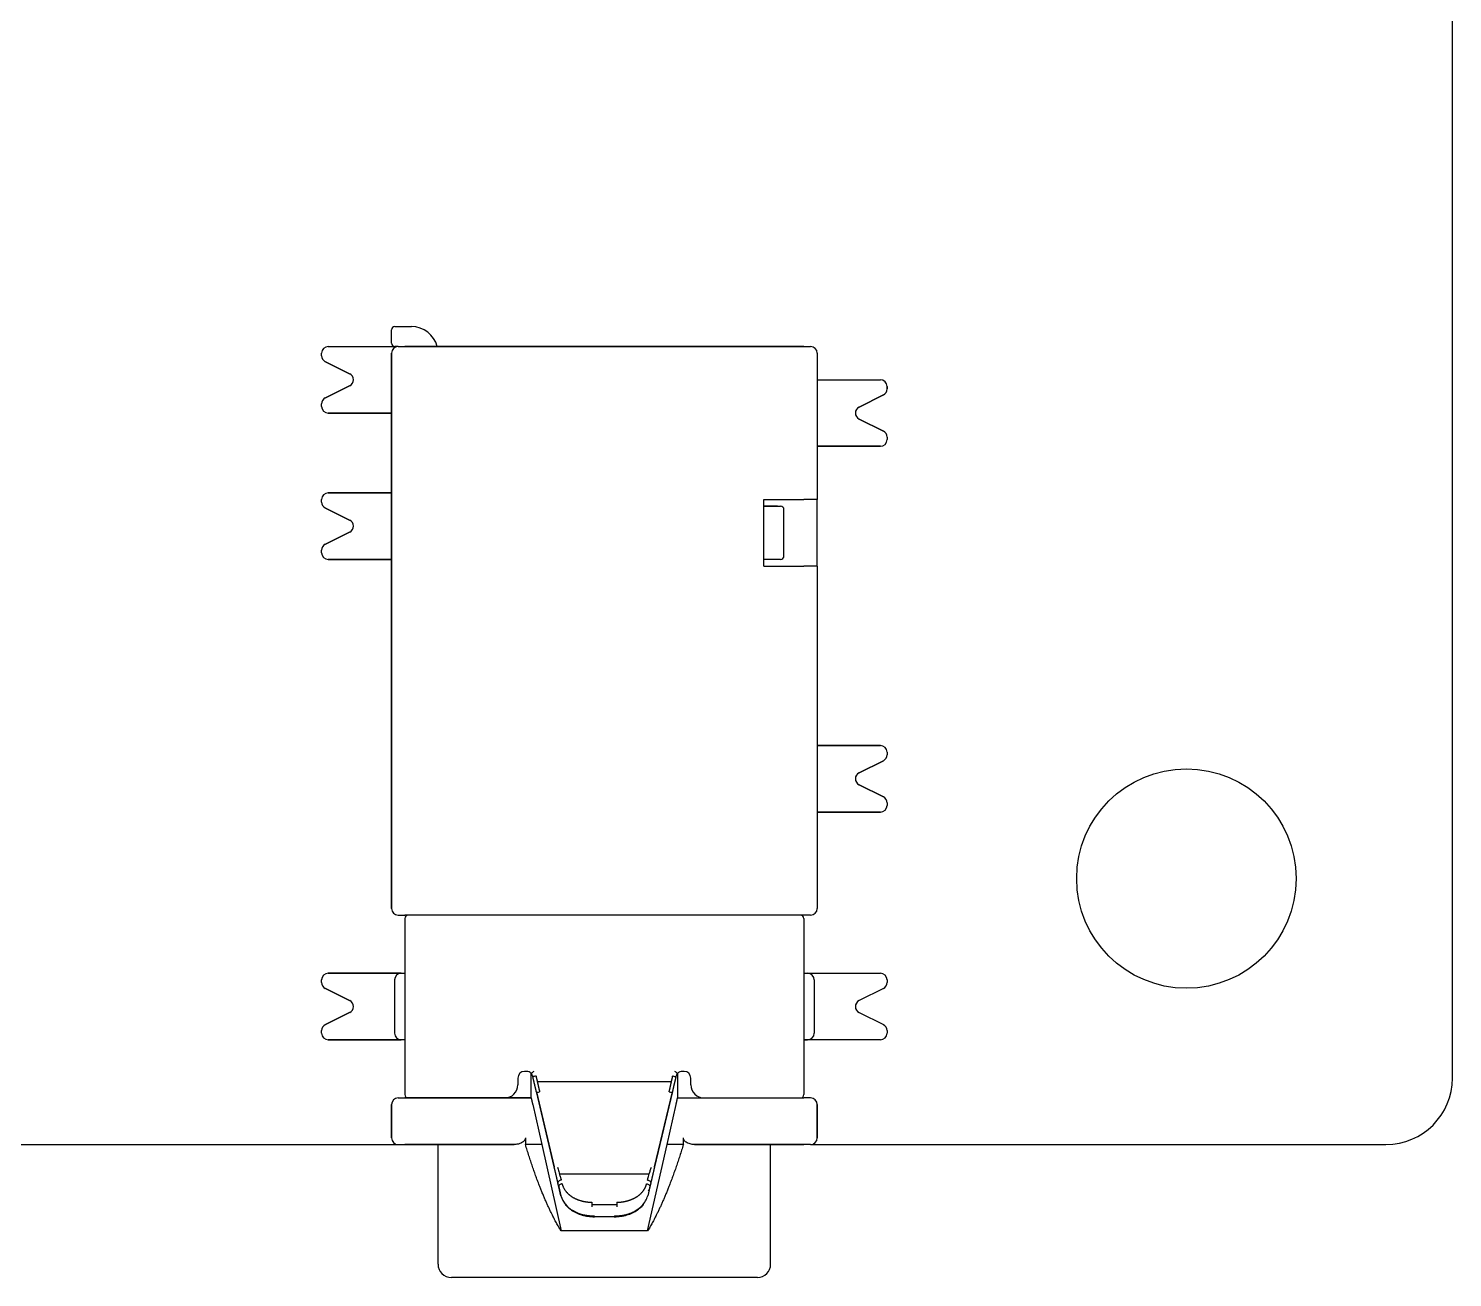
# Model space of a CAD drawing. Header units: millimetres. Extents: x 413 to 674, y 406 to 509.
# Drawn here: x 473.66 to 495.07, y 443.63 to 462.42 of the extents above; entities that cross this region are included whole.
import ezdxf

# ---------------------------------------------------------------- set-up
doc = ezdxf.new("R2010")
doc.units = ezdxf.units.MM

msp = doc.modelspace()

# ---------------------------------------------------------------- linework, layer by layer
for p, q in [((495.065, 446.635), (495.065, 464.743)), ((479.164, 457.935), (479.314, 457.935)), ((479.314, 457.935), (479.414, 457.935)), ((479.114, 457.685), (479.114, 457.885)), ((478.064, 457.497), (478.064, 457.535)), ((478.064, 457.497), (478.064, 457.535)), ((478.164, 457.635), (479.164, 457.635)), ((478.164, 457.635), (479.164, 457.635)), ((479.114, 457.535), (479.114, 449.185)), ((479.114, 449.185), (479.114, 457.535)), ((479.214, 457.635), (479.164, 457.635)), ((479.214, 457.635), (479.314, 457.635)), ((485.314, 457.635), (479.314, 457.635)), ((479.314, 457.635), (485.314, 457.635)), ((485.314, 457.635), (485.414, 457.635)), ((485.514, 457.535), (485.514, 455.335)), ((485.514, 457.535), (485.514, 455.335)), ((478.12, 457.407), (478.485, 457.224)), ((478.485, 457.224), (478.12, 457.407)), ((485.514, 457.135), (486.464, 457.135)), ((485.514, 457.135), (486.464, 457.135)), ((478.485, 457.045), (478.12, 456.863)), ((478.12, 456.863), (478.485, 457.045)), ((486.143, 456.724), (486.509, 456.907)), ((486.509, 456.907), (486.143, 456.724)), ((486.564, 456.997), (486.564, 457.035)), ((486.564, 457.035), (486.564, 456.997)), ((478.064, 456.735), (478.064, 456.773)), ((478.064, 456.735), (478.064, 456.773)), ((478.164, 456.635), (479.114, 456.635)), ((479.114, 456.635), (478.164, 456.635)), ((486.509, 456.363), (486.143, 456.545)), ((486.143, 456.545), (486.509, 456.363)), ((486.564, 456.273), (486.564, 456.235)), ((485.514, 456.135), (486.464, 456.135)), ((486.464, 456.135), (485.514, 456.135)), ((479.114, 455.435), (478.164, 455.435)), ((478.164, 455.435), (479.114, 455.435)), ((478.064, 455.297), (478.064, 455.335)), ((478.064, 455.297), (478.064, 455.335)), ((478.12, 455.207), (478.485, 455.024)), ((478.485, 455.024), (478.12, 455.207)), ((484.714, 455.335), (485.314, 455.335)), ((484.714, 454.335), (484.714, 455.335)), ((484.916, 455.235), (484.714, 455.235)), ((484.714, 455.235), (484.916, 455.235)), ((484.916, 455.235), (484.964, 455.235)), ((485.014, 454.485), (485.014, 455.185)), ((485.014, 454.485), (485.014, 455.185)), ((485.514, 455.335), (485.314, 455.335)), ((485.514, 454.335), (485.514, 455.335)), ((478.485, 454.845), (478.12, 454.663)), ((478.12, 454.663), (478.485, 454.845)), ((478.064, 454.535), (478.064, 454.573)), ((478.064, 454.535), (478.064, 454.573)), ((478.164, 454.435), (479.114, 454.435)), ((479.114, 454.435), (478.164, 454.435)), ((484.916, 454.435), (484.714, 454.435)), ((484.916, 454.435), (484.714, 454.435)), ((484.714, 454.335), (485.314, 454.335)), ((484.964, 454.435), (484.916, 454.435)), ((485.514, 454.335), (485.314, 454.335)), ((485.514, 454.335), (485.514, 449.185)), ((486.464, 451.635), (485.514, 451.635)), ((485.514, 451.635), (486.464, 451.635)), ((486.564, 451.535), (486.564, 451.497)), ((486.564, 451.535), (486.564, 451.497)), ((486.143, 451.224), (486.509, 451.407)), ((486.509, 451.407), (486.143, 451.224)), ((486.509, 450.863), (486.143, 451.045)), ((486.143, 451.045), (486.509, 450.863)), ((486.564, 450.773), (486.564, 450.735)), ((486.564, 450.773), (486.564, 450.735)), ((485.514, 450.635), (486.464, 450.635)), ((486.464, 450.635), (485.514, 450.635)), ((479.214, 449.085), (479.314, 449.085)), ((485.314, 449.085), (479.314, 449.085)), ((485.314, 449.085), (479.314, 449.085)), ((479.314, 449.035), (479.314, 446.385)), ((479.314, 449.035), (479.314, 446.385)), ((485.414, 449.085), (485.314, 449.085)), ((485.314, 449.035), (485.314, 446.385)), ((478.064, 448.072), (478.064, 448.11)), ((478.064, 448.072), (478.064, 448.11)), ((479.26, 448.21), (478.164, 448.21)), ((478.164, 448.21), (479.26, 448.21)), ((479.16, 448.11), (479.16, 447.31)), ((479.26, 448.21), (479.314, 448.21)), ((485.314, 448.21), (485.369, 448.21)), ((485.314, 448.21), (485.369, 448.21)), ((485.369, 448.21), (486.464, 448.21)), ((485.369, 448.21), (486.464, 448.21)), ((485.469, 448.11), (485.469, 447.31)), ((486.564, 448.11), (486.564, 448.072)), ((478.12, 447.982), (478.485, 447.799)), ((478.485, 447.799), (478.12, 447.982)), ((486.509, 447.982), (486.143, 447.799)), ((486.509, 447.982), (486.143, 447.799)), ((478.485, 447.62), (478.12, 447.438)), ((478.12, 447.438), (478.485, 447.62)), ((486.143, 447.62), (486.509, 447.438)), ((486.143, 447.62), (486.509, 447.438)), ((478.064, 447.31), (478.064, 447.348)), ((478.064, 447.31), (478.064, 447.348)), ((486.564, 447.348), (486.564, 447.31)), ((478.164, 447.21), (479.26, 447.21)), ((479.26, 447.21), (478.164, 447.21)), ((479.314, 447.21), (479.26, 447.21)), ((485.314, 447.21), (485.369, 447.21)), ((485.369, 447.21), (485.314, 447.21)), ((486.464, 447.21), (485.369, 447.21)), ((486.464, 447.21), (485.369, 447.21)), ((481.014, 446.635), (481.014, 446.535)), ((481.014, 446.635), (481.014, 446.535)), ((481.141, 446.735), (481.114, 446.735)), ((481.141, 446.735), (481.114, 446.735)), ((481.214, 446.335), (481.214, 446.702)), ((483.414, 446.702), (483.414, 446.335)), ((483.514, 446.735), (483.488, 446.735)), ((483.514, 446.735), (483.488, 446.735)), ((483.614, 446.535), (483.614, 446.635)), ((483.614, 446.535), (483.614, 446.635)), ((481.559, 445.301), (481.292, 446.43)), ((481.292, 446.429), (481.559, 445.3)), ((483.322, 446.577), (481.307, 446.577)), ((483.337, 446.43), (483.069, 445.301)), ((483.069, 445.3), (483.337, 446.429)), ((479.114, 446.235), (479.114, 445.735)), ((479.114, 445.735), (479.114, 446.235)), ((479.214, 446.335), (479.314, 446.335)), ((481.214, 446.335), (479.314, 446.335)), ((479.314, 446.335), (481.214, 446.335)), ((480.214, 446.335), (480.814, 446.335)), ((481.237, 446.235), (481.372, 445.635)), ((483.257, 445.635), (483.392, 446.235)), ((483.414, 446.335), (485.314, 446.335)), ((483.814, 446.335), (484.414, 446.335)), ((485.414, 446.335), (485.314, 446.335)), ((485.514, 445.735), (485.514, 446.235)), ((485.514, 446.235), (485.514, 445.735)), ((481.127, 445.735), (481.127, 445.635)), ((483.502, 445.635), (483.502, 445.735)), ((462.984, 445.635), (479.214, 445.635)), ((479.214, 445.635), (479.314, 445.635)), ((479.314, 445.635), (480.958, 445.635)), ((480.958, 445.635), (479.314, 445.635)), ((479.814, 443.835), (479.814, 445.635)), ((481.372, 445.635), (481.127, 445.635)), ((481.372, 445.635), (481.664, 444.335)), ((482.964, 444.335), (483.257, 445.635)), ((483.502, 445.635), (483.257, 445.635)), ((483.671, 445.635), (485.314, 445.635)), ((485.314, 445.635), (483.671, 445.635)), ((484.814, 443.835), (484.814, 445.635)), ((485.414, 445.635), (485.314, 445.635)), ((485.414, 445.635), (494.065, 445.635)), ((482.988, 445.187), (481.641, 445.187)), ((481.631, 444.999), (481.617, 445.056)), ((481.631, 444.999), (481.617, 445.056)), ((481.631, 444.999), (481.662, 444.865)), ((481.662, 444.865), (481.631, 444.999)), ((482.998, 444.999), (482.966, 444.865)), ((483.011, 445.056), (482.998, 444.999)), ((483.011, 445.056), (482.998, 444.999)), ((482.5, 444.729), (482.128, 444.729)), ((482.469, 444.549), (482.16, 444.549)), ((482.964, 444.335), (481.664, 444.335)), ((484.614, 443.635), (480.014, 443.635))]:
    msp.add_line(p, q)
msp.add_circle((491.065, 449.635), 1.65)
for centre, radius, start, end in [((479.164, 457.885), 0.05, 90, 180), ((479.414, 457.535), 0.4, 14.4787, 90), ((479.414, 457.535), 0.4, 14.4787, 90), ((478.164, 457.535), 0.1, 90, 180), ((478.164, 457.535), 0.1, 90, 180), ((479.164, 457.685), 0.05, 180, 270), ((479.214, 457.535), 0.1, 90, 180), ((485.414, 457.535), 0.1, 0, 90), ((478.164, 457.497), 0.1, 180, 243.4349), ((478.164, 457.497), 0.1, 180, 243.4349), ((478.441, 457.135), 0.1, 296.5651, 63.4349), ((478.441, 457.135), 0.1, 296.5651, 63.4349), ((486.464, 457.035), 0.1, 0, 90), ((486.464, 457.035), 0.1, 0, 90), ((478.164, 456.773), 0.1, 116.5651, 180), ((478.164, 456.773), 0.1, 116.5651, 180), ((486.464, 456.997), 0.1, 296.5651, 0), ((486.464, 456.997), 0.1, 296.5651, 0), ((478.164, 456.735), 0.1, 180, 270), ((478.164, 456.735), 0.1, 180, 270), ((486.188, 456.635), 0.1, 116.5651, 243.4349), ((486.188, 456.635), 0.1, 116.5651, 243.4349), ((486.464, 456.235), 0.1, 270, 0), ((486.464, 456.235), 0.1, 270, 0), ((486.464, 456.273), 0.1, 0, 63.4349), ((486.464, 456.273), 0.1, 0, 63.4349), ((478.164, 455.335), 0.1, 90, 180), ((478.164, 455.335), 0.1, 90, 180), ((478.164, 455.297), 0.1, 180, 243.4349), ((478.164, 455.297), 0.1, 180, 243.4349), ((484.964, 455.185), 0.05, 0, 90), ((478.441, 454.935), 0.1, 296.5651, 63.4349), ((478.441, 454.935), 0.1, 296.5651, 63.4349), ((478.164, 454.573), 0.1, 116.5651, 180), ((478.164, 454.573), 0.1, 116.5651, 180), ((478.164, 454.535), 0.1, 180, 270), ((478.164, 454.535), 0.1, 180, 270), ((484.964, 454.485), 0.05, 270, 0), ((486.464, 451.535), 0.1, 0, 90), ((486.464, 451.535), 0.1, 0, 90), ((486.464, 451.497), 0.1, 296.5651, 0), ((486.464, 451.497), 0.1, 296.5651, 360), ((486.188, 451.135), 0.1, 116.5651, 180), ((486.188, 451.135), 0.1, 116.5651, 180), ((486.188, 451.135), 0.1, 180, 243.4349), ((486.188, 451.135), 0.1, 180, 243.4349), ((486.464, 450.735), 0.1, 270, 0), ((486.464, 450.735), 0.1, 270, 0), ((486.464, 450.773), 0.1, 0, 63.4349), ((486.464, 450.773), 0.1, 0, 63.4349), ((479.214, 449.185), 0.1, 180, 270), ((485.414, 449.185), 0.1, 270, 360), ((479.364, 449.035), 0.05, 90, 180), ((485.264, 449.035), 0.05, 0, 90), ((478.164, 448.11), 0.1, 90, 180), ((478.164, 448.11), 0.1, 90, 180), ((479.26, 448.11), 0.1, 90, 180), ((485.369, 448.11), 0.1, 0, 90), ((486.464, 448.11), 0.1, 0, 90), ((486.464, 448.11), 0.1, 0, 90), ((478.164, 448.072), 0.1, 180, 243.4349), ((478.164, 448.072), 0.1, 180, 243.4349), ((486.464, 448.072), 0.1, 296.5651, 0), ((486.464, 448.072), 0.1, 296.5651, 0), ((478.441, 447.71), 0.1, 296.5651, 63.4349), ((478.441, 447.71), 0.1, 296.5651, 63.4349), ((486.188, 447.71), 0.1, 116.5651, 243.4349), ((486.188, 447.71), 0.1, 116.5651, 243.4349), ((478.164, 447.348), 0.1, 116.5651, 180), ((478.164, 447.348), 0.1, 116.5651, 180), ((478.164, 447.31), 0.1, 180, 270), ((478.164, 447.31), 0.1, 180, 270), ((479.26, 447.31), 0.1, 180, 270), ((485.369, 447.31), 0.1, 270, 0), ((486.464, 447.31), 0.1, 270, 0), ((486.464, 447.31), 0.1, 270, 0), ((486.464, 447.348), 0.1, 0, 63.4349), ((486.464, 447.348), 0.1, 0, 63.4349), ((481.114, 446.635), 0.1, 90, 180), ((481.114, 446.635), 0.1, 90, 180), ((481.141, 446.635), 0.1, 41.813, 90), ((481.141, 446.635), 0.1, 41.8103, 90), ((483.488, 446.635), 0.1, 90, 138.187), ((483.488, 446.635), 0.1, 90, 138.1897), ((483.514, 446.635), 0.1, 0, 90), ((483.514, 446.635), 0.1, 0, 90), ((494.065, 446.635), 1, 270, 0), ((479.364, 446.385), 0.05, 180, 270), ((480.814, 446.535), 0.2, 270, 0), ((480.814, 446.535), 0.2, 270, 0), ((483.814, 446.535), 0.2, 180, 270), ((483.814, 446.535), 0.2, 180, 270), ((485.264, 446.385), 0.05, 270, 0), ((479.214, 446.235), 0.1, 90, 180), ((485.414, 446.235), 0.1, 360, 90), ((479.214, 445.735), 0.1, 180, 270), ((485.414, 445.735), 0.1, 270, 0), ((480.014, 443.835), 0.2, 180, 270), ((484.614, 443.835), 0.2, 270, 0)]:
    msp.add_arc(centre, radius, start, end)
for centre, major_axis, start_param, end_param in [((481.341, 446.441), (0.0487, 0.0115), 3.141593, 4.641111), ((483.288, 446.441), (-0.0487, 0.0115), 1.642075, 3.141593)]:
    msp.add_ellipse(centre, major_axis=major_axis, ratio=0.301464, start_param=start_param, end_param=end_param)
for points, degree, knots in [([(481.252, 446.735), (481.247, 446.731), (481.243, 446.726), (481.234, 446.718), (481.229, 446.714), (481.222, 446.708), (481.22, 446.706), (481.216, 446.702), (481.215, 446.702), (481.215, 446.702)], 3, [0, 0, 0, 0, 0.25, 0.25, 0.5, 0.5, 0.75, 0.75, 1, 1, 1, 1]), ([(481.238, 446.658), (481.236, 446.666), (481.231, 446.681), (481.22, 446.695), (481.215, 446.702)], 3, [0, 0, 0, 0, 0.475852, 1, 1, 1, 1]), ([(481.286, 446.666), (481.28, 446.665), (481.274, 446.663), (481.262, 446.661), (481.257, 446.66), (481.248, 446.658), (481.244, 446.658), (481.239, 446.657), (481.238, 446.658), (481.238, 446.658)], 3, [0, 0, 0, 0, 0.25, 0.25, 0.5, 0.5, 0.75, 0.75, 1, 1, 1, 1]), ([(483.342, 446.666), (483.349, 446.665), (483.355, 446.663), (483.367, 446.661), (483.372, 446.66), (483.381, 446.658), (483.384, 446.658), (483.389, 446.657), (483.391, 446.658), (483.391, 446.658)], 3, [0, 0, 0, 0, 0.25, 0.25, 0.5, 0.5, 0.75, 0.75, 1, 1, 1, 1]), ([(483.414, 446.702), (483.414, 446.702), (483.413, 446.702), (483.409, 446.706), (483.406, 446.708), (483.399, 446.714), (483.395, 446.718), (483.386, 446.726), (483.381, 446.731), (483.376, 446.735)], 3, [0, 0, 0, 0, 0.25, 0.25, 0.5, 0.5, 0.75, 0.75, 1, 1, 1, 1]), ([(483.414, 446.702), (483.408, 446.695), (483.398, 446.681), (483.393, 446.666), (483.391, 446.658)], 3, [0, 0, 0, 0, 0.524148, 1, 1, 1, 1]), ([(481.127, 445.735), (481.127, 445.73), (481.126, 445.721), (481.121, 445.708), (481.113, 445.695), (481.1, 445.682), (481.081, 445.667), (481.05, 445.651), (481.008, 445.638), (480.975, 445.636), (480.958, 445.635)], 3, [0, 0, 0, 0, 0.056712, 0.115363, 0.179358, 0.251348, 0.36862, 0.501395, 0.744891, 1, 1, 1, 1]), ([(483.671, 445.635), (483.659, 445.635), (483.637, 445.636), (483.603, 445.643), (483.573, 445.654), (483.547, 445.667), (483.525, 445.684), (483.506, 445.706), (483.503, 445.726), (483.502, 445.735)], 3, [0, 0, 0, 0, 0.172078, 0.337765, 0.499587, 0.632305, 0.749643, 0.885323, 1, 1, 1, 1]), ([(481.608, 445.297), (481.611, 445.285), (481.618, 445.263), (481.628, 445.228), (481.64, 445.188), (481.654, 445.143), (481.662, 445.115), (481.666, 445.101)], 3, [0, 0, 0, 0, 0.16713, 0.334579, 0.502355, 0.750289, 1, 1, 1, 1]), ([(481.666, 445.101), (481.659, 445.1), (481.652, 445.098), (481.639, 445.092), (481.633, 445.089), (481.624, 445.08), (481.62, 445.075), (481.617, 445.066), (481.616, 445.061), (481.617, 445.056)], 3, [0, 0, 0, 0, 0.25, 0.25, 0.5, 0.5, 0.75, 0.75, 1, 1, 1, 1]), ([(482.963, 445.101), (482.965, 445.109), (482.97, 445.126), (482.979, 445.157), (482.991, 445.197), (483.005, 445.246), (483.016, 445.28), (483.021, 445.297)], 3, [0, 0, 0, 0, 0.146209, 0.312312, 0.498368, 0.749092, 1, 1, 1, 1]), ([(482.963, 445.101), (482.97, 445.1), (482.977, 445.098), (482.99, 445.092), (482.996, 445.089), (483.005, 445.08), (483.008, 445.075), (483.012, 445.066), (483.013, 445.061), (483.011, 445.056)], 3, [0, 0, 0, 0, 0.25, 0.25, 0.5, 0.5, 0.75, 0.75, 1, 1, 1, 1]), ([(481.679, 445.044), (481.672, 445.043), (481.665, 445.041), (481.652, 445.035), (481.647, 445.031), (481.637, 445.023), (481.634, 445.018), (481.63, 445.008), (481.629, 445.003), (481.631, 444.999)], 3, [0, 0, 0, 0, 0.25, 0.25, 0.5, 0.5, 0.75, 0.75, 1, 1, 1, 1]), ([(481.679, 445.044), (481.693, 444.988), (481.77, 444.885), (481.835, 444.845), (481.897, 444.807), (481.977, 444.786), (482.05, 444.767), (482.128, 444.767)], 2, [0, 0, 0, 0.25, 0.5, 0.5, 0.75, 0.75, 1, 1, 1]), ([(482.5, 444.767), (482.577, 444.767), (482.652, 444.786), (482.728, 444.805), (482.794, 444.845), (482.856, 444.883), (482.898, 444.938), (482.936, 444.987), (482.949, 445.044)], 2, [0, 0, 0, 0.25, 0.25, 0.5, 0.5, 0.75, 0.75, 1, 1, 1]), ([(482.949, 445.044), (482.956, 445.043), (482.963, 445.041), (482.976, 445.035), (482.982, 445.031), (482.991, 445.023), (482.995, 445.018), (482.999, 445.008), (482.999, 445.003), (482.998, 444.999)], 3, [0, 0, 0, 0, 0.25, 0.25, 0.5, 0.5, 0.75, 0.75, 1, 1, 1, 1]), ([(482.998, 444.999), (482.993, 444.983), (482.987, 444.961), (482.978, 444.941), (482.975, 444.935)], 3, [0, 0, 0, 0, 0.744803, 1, 1, 1, 1]), ([(481.662, 444.868), (481.665, 444.855), (481.676, 444.818), (481.705, 444.76), (481.755, 444.7), (481.818, 444.647), (481.894, 444.604), (481.978, 444.573), (482.07, 444.553), (482.132, 444.549), (482.164, 444.55)], 3, [0, 0, 0, 0, 0.073661, 0.202734, 0.332719, 0.464204, 0.596893, 0.73028, 0.863978, 1, 1, 1, 1]), ([(481.662, 444.865), (481.667, 444.849), (481.677, 444.817), (481.702, 444.77), (481.737, 444.724), (481.781, 444.682), (481.838, 444.642), (481.916, 444.603), (482.025, 444.569), (482.112, 444.565), (482.16, 444.562)], 3, [0, 0, 0, 0, 0.094194, 0.191156, 0.290915, 0.3935, 0.498935, 0.629986, 0.797036, 1, 1, 1, 1]), ([(482.128, 444.767), (482.128, 444.762), (482.128, 444.756), (482.128, 444.744), (482.128, 444.737), (482.128, 444.724), (482.128, 444.718), (482.128, 444.706), (482.128, 444.7), (482.128, 444.696)], 3, [0, 0, 0, 0, 0.25, 0.25, 0.5, 0.5, 0.75, 0.75, 1, 1, 1, 1]), ([(482.464, 444.55), (482.481, 444.549), (482.529, 444.551), (482.608, 444.562), (482.696, 444.588), (482.777, 444.626), (482.846, 444.676), (482.889, 444.715), (482.904, 444.738), (482.905, 444.74)], 3, [0, 0, 0, 0, 0.095384, 0.273527, 0.452117, 0.631035, 0.810161, 0.988996, 1, 1, 1, 1]), ([(482.469, 444.562), (482.49, 444.563), (482.531, 444.563), (482.59, 444.571), (482.643, 444.582), (482.689, 444.597), (482.73, 444.612), (482.764, 444.629), (482.817, 444.659), (482.88, 444.708), (482.939, 444.783), (482.957, 444.838), (482.966, 444.865)], 3, [0, 0, 0, 0, 0.091603, 0.176574, 0.254912, 0.326616, 0.391687, 0.450124, 0.501928, 0.675728, 0.84171, 1, 1, 1, 1]), ([(482.5, 444.767), (482.5, 444.762), (482.5, 444.756), (482.5, 444.744), (482.5, 444.737), (482.5, 444.724), (482.5, 444.718), (482.5, 444.706), (482.5, 444.701), (482.5, 444.696)], 3, [0, 0, 0, 0, 0.25, 0.25, 0.5, 0.5, 0.75, 0.75, 1, 1, 1, 1]), ([(482.16, 444.562), (482.16, 444.558), (482.16, 444.555), (482.16, 444.551), (482.16, 444.549), (482.16, 444.549)], 3, [0, 0, 0, 0, 0.501706, 0.501706, 1, 1, 1, 1]), ([(482.469, 444.562), (482.469, 444.558), (482.469, 444.555), (482.469, 444.551), (482.469, 444.55), (482.469, 444.55)], 3, [0, 0, 0, 0, 0.5, 0.5, 1, 1, 1, 1])]:
    msp.add_open_spline(points, degree=degree, knots=knots)
for points, weights in [([(481.292, 446.43), (481.274, 446.504), (481.256, 446.58), (481.238, 446.658)], [1, 0.994994756693, 0.994994756693, 1]), ([(481.286, 446.666), (481.305, 446.584), (481.323, 446.504), (481.341, 446.426)], [1, 0.994994756693, 0.994994756693, 1]), ([(483.288, 446.426), (483.306, 446.504), (483.324, 446.584), (483.342, 446.666)], [1, 0.994994756693, 0.994994756693, 1]), ([(483.391, 446.658), (483.372, 446.58), (483.354, 446.504), (483.337, 446.43)], [1, 0.994994756693, 0.994994756693, 1]), ([(481.214, 446.335), (481.214, 446.335), (481.224, 446.293), (481.237, 446.235)], [1, 0.804737854124, 0.804737854124, 1]), ([(483.392, 446.235), (483.405, 446.293), (483.414, 446.335), (483.414, 446.335)], [1, 0.804774054569, 0.804737860836, 0.999891418799]), ([(481.664, 444.335), (481.477, 444.641), (481.297, 445.076), (481.127, 445.635)], [1, 0.995523091318, 0.995523091318, 1]), ([(483.502, 445.635), (483.331, 445.076), (483.151, 444.641), (482.964, 444.335)], [1, 0.995523091318, 0.995523091318, 1]), ([(481.617, 445.056), (481.601, 445.124), (481.58, 445.214), (481.559, 445.301)], [1, 0.910683602523, 0.910683602523, 1]), ([(483.069, 445.301), (483.049, 445.214), (483.028, 445.124), (483.011, 445.056)], [1, 0.910683602523, 0.910683602523, 1])]:
    msp.add_rational_spline(points, weights, degree=3)

doc.saveas('drawing.dxf')
